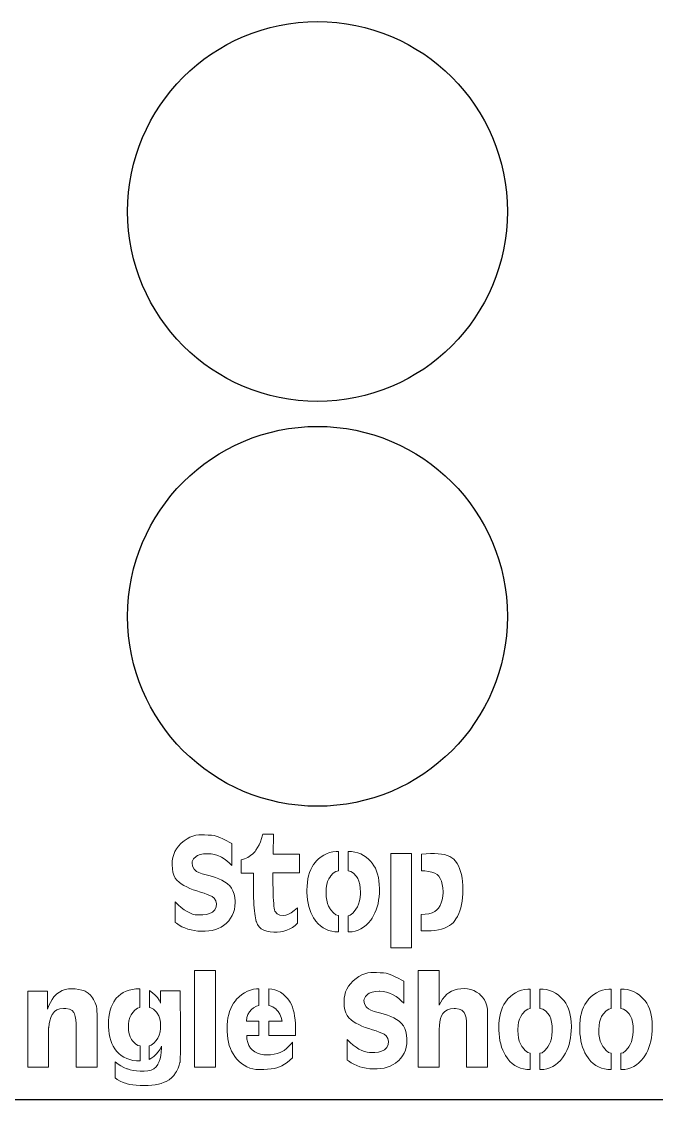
# Model space of a CAD drawing. Header units: millimetres. Extents: x 51.4 to 148.2, y 36.6 to 105.5.
# Drawn here: x 72.67 to 96.58, y 36.55 to 77.12 of the extents above; entities that cross this region are included whole.
import ezdxf

# ---------------------------------------------------------------- set-up
doc = ezdxf.new("R2010")
doc.units = ezdxf.units.MM

msp = doc.modelspace()

# ---------------------------------------------------------------- linework, layer by layer
at = {"lineweight": 0}
for p, q in [((78.793, 46.29), (78.686, 46.201)), ((78.901, 46.363), (78.793, 46.29)), ((79.012, 46.422), (78.901, 46.363)), ((79.123, 46.466), (79.012, 46.422)), ((79.236, 46.495), (79.123, 46.466)), ((79.351, 46.509), (79.236, 46.495)), ((79.405, 46.51), (79.351, 46.509)), ((79.563, 46.509), (79.405, 46.51)), ((79.703, 46.504), (79.563, 46.509)), ((79.824, 46.493), (79.703, 46.504)), ((79.927, 46.481), (79.824, 46.493)), ((79.966, 46.474), (79.927, 46.481)), ((80.041, 46.451), (79.966, 46.474)), ((80.134, 46.415), (80.041, 46.451)), ((80.245, 46.364), (80.134, 46.415)), ((80.372, 46.3), (80.245, 46.364)), ((80.517, 46.222), (80.372, 46.3)), ((81.711, 46.371), (81.666, 46.25)), ((81.749, 46.498), (81.711, 46.371)), ((81.76, 46.536), (81.749, 46.498)), ((82.163, 46.542), (81.76, 46.536)), ((82.148, 45.787), (82.163, 46.542)), ((78.446, 45.887), (78.4, 45.776)), ((78.505, 45.99), (78.446, 45.887)), ((78.578, 46.089), (78.505, 45.99)), ((78.664, 46.181), (78.578, 46.089)), ((78.686, 46.201), (78.664, 46.181)), ((80.591, 46.18), (80.517, 46.222)), ((80.591, 45.356), (80.591, 46.18)), ((81.462, 45.886), (81.384, 45.8)), ((81.492, 45.928), (81.462, 45.886)), ((81.556, 46.029), (81.492, 45.928)), ((81.615, 46.135), (81.556, 46.029)), ((81.666, 46.25), (81.615, 46.135)), ((84.389, 45.87), (84.272, 45.843)), ((84.512, 45.884), (84.389, 45.87)), ((84.602, 45.886), (84.512, 45.884)), ((84.602, 45.152), (84.602, 45.886)), ((84.964, 45.886), (84.964, 45.152)), ((85.092, 45.882), (84.964, 45.886)), ((85.215, 45.864), (85.092, 45.882)), ((85.331, 45.834), (85.215, 45.864)), ((78.347, 45.537), (78.34, 45.409)), ((78.367, 45.661), (78.347, 45.537)), ((78.4, 45.776), (78.367, 45.661)), ((79.09, 45.451), (79.095, 45.503)), ((79.11, 45.332), (79.09, 45.451)), ((79.095, 45.503), (79.144, 45.606)), ((79.144, 45.606), (79.243, 45.697)), ((79.243, 45.697), (79.291, 45.728)), ((79.291, 45.728), (79.396, 45.77)), ((79.396, 45.77), (79.521, 45.794)), ((79.521, 45.794), (79.667, 45.802)), ((79.667, 45.802), (79.688, 45.802)), ((79.688, 45.802), (79.816, 45.793)), ((79.816, 45.793), (79.939, 45.77)), ((79.939, 45.77), (80.057, 45.732)), ((80.057, 45.732), (80.17, 45.681)), ((80.17, 45.681), (80.194, 45.669)), ((80.194, 45.669), (80.298, 45.605)), ((80.298, 45.605), (80.399, 45.532)), ((80.399, 45.532), (80.497, 45.449)), ((80.497, 45.449), (80.591, 45.356)), ((81.069, 45.612), (80.936, 45.571)), ((80.936, 45.571), (80.936, 45.073)), ((81.186, 45.663), (81.069, 45.612)), ((81.292, 45.727), (81.186, 45.663)), ((81.384, 45.8), (81.292, 45.727)), ((83.134, 45.787), (82.148, 45.787)), ((83.134, 45.083), (83.134, 45.787)), ((83.736, 45.484), (83.669, 45.397)), ((83.762, 45.514), (83.736, 45.484)), ((83.854, 45.605), (83.762, 45.514)), ((83.95, 45.685), (83.854, 45.605)), ((84.052, 45.75), (83.95, 45.685)), ((84.159, 45.802), (84.052, 45.75)), ((84.272, 45.843), (84.159, 45.802)), ((85.443, 45.791), (85.331, 45.834)), ((85.55, 45.736), (85.443, 45.791)), ((85.651, 45.668), (85.55, 45.736)), ((85.746, 45.587), (85.651, 45.668)), ((85.808, 45.524), (85.746, 45.587)), ((85.877, 45.441), (85.808, 45.524)), ((87.36, 45.813), (86.574, 45.813)), ((86.574, 45.813), (86.574, 42.26)), ((87.36, 42.26), (87.36, 45.813)), ((87.906, 45.798), (87.733, 45.781)), ((87.733, 45.781), (87.733, 45.152)), ((88.068, 45.807), (87.906, 45.798)), ((88.219, 45.808), (88.068, 45.807)), ((88.357, 45.801), (88.219, 45.808)), ((88.485, 45.787), (88.357, 45.801)), ((88.6, 45.765), (88.485, 45.787)), ((88.703, 45.734), (88.6, 45.765)), ((88.796, 45.696), (88.703, 45.734)), ((88.877, 45.651), (88.796, 45.696)), ((88.946, 45.597), (88.877, 45.651)), ((89.004, 45.535), (88.946, 45.597)), ((89.013, 45.524), (89.004, 45.535)), ((89.069, 45.438), (89.013, 45.524)), ((78.34, 45.409), (78.341, 45.38)), ((78.341, 45.38), (78.35, 45.234)), ((78.35, 45.234), (78.373, 45.104)), ((78.373, 45.104), (78.41, 44.987)), ((79.169, 45.225), (79.11, 45.332)), ((79.201, 45.188), (79.169, 45.225)), ((79.261, 45.137), (79.201, 45.188)), ((79.352, 45.089), (79.261, 45.137)), ((79.473, 45.043), (79.352, 45.089)), ((79.624, 45.002), (79.473, 45.043)), ((80.936, 45.073), (81.403, 45.067)), ((81.403, 45.067), (81.402, 44.987)), ((82.137, 44.866), (82.137, 45.083)), ((82.137, 45.083), (83.134, 45.083)), ((83.515, 45.091), (83.48, 44.974)), ((83.558, 45.2), (83.515, 45.091)), ((83.611, 45.302), (83.558, 45.2)), ((83.669, 45.397), (83.611, 45.302)), ((84.306, 44.957), (84.409, 45.065)), ((84.409, 45.065), (84.508, 45.131)), ((84.508, 45.131), (84.602, 45.152)), ((84.964, 45.152), (84.971, 45.151)), ((84.971, 45.151), (85.071, 45.128)), ((85.071, 45.128), (85.171, 45.064)), ((85.171, 45.064), (85.273, 44.957)), ((85.939, 45.35), (85.877, 45.441)), ((85.993, 45.252), (85.939, 45.35)), ((86.039, 45.145), (85.993, 45.252)), ((86.077, 45.031), (86.039, 45.145)), ((87.733, 45.152), (87.85, 45.15)), ((87.85, 45.15), (87.997, 45.136)), ((87.997, 45.136), (88.123, 45.109)), ((88.123, 45.109), (88.23, 45.07)), ((88.23, 45.07), (88.316, 45.017)), ((89.12, 45.344), (89.069, 45.438)), ((89.164, 45.241), (89.12, 45.344)), ((89.202, 45.131), (89.164, 45.241)), ((89.232, 45.013), (89.202, 45.131)), ((78.41, 44.987), (78.46, 44.885)), ((78.46, 44.885), (78.524, 44.799)), ((78.524, 44.799), (78.603, 44.726)), ((78.603, 44.726), (78.685, 44.667)), ((78.685, 44.667), (78.784, 44.605)), ((79.725, 44.979), (79.624, 45.002)), ((79.855, 44.945), (79.725, 44.979)), ((79.98, 44.904), (79.855, 44.945)), ((80.098, 44.857), (79.98, 44.904)), ((80.21, 44.803), (80.098, 44.857)), ((80.314, 44.742), (80.21, 44.803)), ((80.412, 44.675), (80.314, 44.742)), ((80.427, 44.664), (80.412, 44.675)), ((80.509, 44.587), (80.427, 44.664)), ((81.402, 44.987), (81.401, 44.799)), ((81.401, 44.799), (81.401, 44.62)), ((82.138, 44.665), (82.137, 44.866)), ((82.14, 44.482), (82.138, 44.665)), ((83.433, 44.718), (83.42, 44.579)), ((83.452, 44.85), (83.433, 44.718)), ((83.48, 44.974), (83.452, 44.85)), ((84.144, 44.509), (84.164, 44.64)), ((84.164, 44.64), (84.197, 44.757)), ((84.197, 44.757), (84.241, 44.86)), ((84.241, 44.86), (84.298, 44.947)), ((84.298, 44.947), (84.306, 44.957)), ((85.273, 44.957), (85.279, 44.949)), ((85.279, 44.949), (85.333, 44.863)), ((85.333, 44.863), (85.377, 44.761)), ((85.377, 44.761), (85.406, 44.642)), ((85.406, 44.642), (85.424, 44.507)), ((86.106, 44.909), (86.077, 45.031)), ((86.129, 44.778), (86.106, 44.909)), ((86.142, 44.641), (86.129, 44.778)), ((86.149, 44.495), (86.142, 44.641)), ((88.316, 45.017), (88.383, 44.953)), ((88.383, 44.953), (88.438, 44.866)), ((88.438, 44.866), (88.483, 44.763)), ((88.483, 44.763), (88.514, 44.645)), ((88.514, 44.645), (88.534, 44.512)), ((89.257, 44.886), (89.232, 45.013)), ((89.274, 44.752), (89.257, 44.886)), ((89.286, 44.61), (89.274, 44.752)), ((78.784, 44.605), (78.893, 44.548)), ((78.893, 44.548), (79.009, 44.495)), ((79.009, 44.495), (79.134, 44.447)), ((79.134, 44.447), (79.269, 44.401)), ((79.269, 44.401), (79.407, 44.358)), ((79.407, 44.358), (79.546, 44.311)), ((79.546, 44.311), (79.666, 44.265)), ((79.666, 44.265), (79.766, 44.224)), ((80.577, 44.499), (80.509, 44.587)), ((80.63, 44.397), (80.577, 44.499)), ((80.671, 44.283), (80.63, 44.397)), ((80.697, 44.158), (80.671, 44.283)), ((81.401, 44.62), (81.402, 44.451)), ((81.402, 44.451), (81.404, 44.294)), ((81.404, 44.294), (81.408, 44.144)), ((82.145, 44.316), (82.14, 44.482)), ((82.15, 44.168), (82.145, 44.316)), ((83.42, 44.579), (83.417, 44.433)), ((83.417, 44.433), (83.418, 44.343)), ((83.418, 44.343), (83.426, 44.204)), ((84.135, 44.363), (84.144, 44.509)), ((84.135, 44.328), (84.135, 44.363)), ((84.142, 44.181), (84.135, 44.328)), ((85.43, 44.29), (85.418, 44.149)), ((85.424, 44.507), (85.431, 44.354)), ((85.431, 44.354), (85.43, 44.29)), ((86.135, 44.176), (86.146, 44.313)), ((86.146, 44.313), (86.149, 44.453)), ((86.149, 44.453), (86.149, 44.495)), ((88.54, 44.338), (88.531, 44.197)), ((88.534, 44.512), (88.54, 44.365)), ((88.54, 44.365), (88.54, 44.338)), ((89.278, 44.147), (89.287, 44.287)), ((89.29, 44.459), (89.286, 44.61)), ((89.287, 44.287), (89.29, 44.433)), ((89.29, 44.433), (89.29, 44.459)), ((78.461, 43.987), (78.461, 43.215)), ((78.574, 43.876), (78.461, 43.987)), ((78.686, 43.778), (78.574, 43.876)), ((79.766, 44.224), (79.845, 44.186)), ((79.845, 44.186), (79.926, 44.126)), ((79.926, 44.126), (79.988, 44.03)), ((79.988, 44.03), (80.008, 43.908)), ((80.008, 43.908), (79.996, 43.801)), ((80.685, 43.706), (80.704, 43.83)), ((80.71, 44.019), (80.697, 44.158)), ((80.704, 43.83), (80.711, 43.961)), ((80.711, 43.961), (80.71, 44.019)), ((81.408, 44.144), (81.413, 44.006)), ((81.413, 44.006), (81.42, 43.877)), ((81.42, 43.877), (81.429, 43.758)), ((82.157, 44.036), (82.15, 44.168)), ((82.165, 43.922), (82.157, 44.036)), ((82.174, 43.826), (82.165, 43.922)), ((82.186, 43.746), (82.174, 43.826)), ((83.426, 44.204), (83.439, 44.07)), ((83.439, 44.07), (83.461, 43.941)), ((83.461, 43.941), (83.489, 43.819)), ((84.16, 44.048), (84.142, 44.181)), ((84.189, 43.928), (84.16, 44.048)), ((84.232, 43.82), (84.189, 43.928)), ((84.287, 43.727), (84.232, 43.82)), ((85.364, 43.904), (85.319, 43.8)), ((85.397, 44.021), (85.364, 43.904)), ((85.418, 44.149), (85.397, 44.021)), ((86.062, 43.801), (86.094, 43.92)), ((86.094, 43.92), (86.117, 44.046)), ((86.117, 44.046), (86.135, 44.176)), ((88.432, 43.845), (88.373, 43.751)), ((88.477, 43.951), (88.432, 43.845)), ((88.511, 44.069), (88.477, 43.951)), ((88.531, 44.197), (88.511, 44.069)), ((89.21, 43.767), (89.238, 43.888)), ((89.238, 43.888), (89.261, 44.015)), ((89.261, 44.015), (89.278, 44.147)), ((78.795, 43.694), (78.686, 43.778)), ((78.902, 43.626), (78.795, 43.694)), ((79.006, 43.572), (78.902, 43.626)), ((79.107, 43.531), (79.006, 43.572)), ((79.206, 43.506), (79.107, 43.531)), ((79.303, 43.494), (79.206, 43.506)), ((79.331, 43.494), (79.303, 43.494)), ((79.494, 43.5), (79.331, 43.494)), ((79.632, 43.517), (79.494, 43.5)), ((79.746, 43.544), (79.632, 43.517)), ((79.835, 43.583), (79.746, 43.544)), ((79.867, 43.604), (79.835, 43.583)), ((79.948, 43.692), (79.867, 43.604)), ((79.996, 43.801), (79.948, 43.692)), ((80.545, 43.375), (80.605, 43.479)), ((80.605, 43.479), (80.652, 43.589)), ((80.652, 43.589), (80.685, 43.706)), ((81.429, 43.758), (81.438, 43.649)), ((81.438, 43.649), (81.449, 43.549)), ((81.449, 43.549), (81.462, 43.461)), ((81.462, 43.461), (81.475, 43.382)), ((82.197, 43.684), (82.186, 43.746)), ((82.212, 43.64), (82.197, 43.684)), ((82.221, 43.62), (82.212, 43.64)), ((82.297, 43.537), (82.221, 43.62)), ((82.402, 43.488), (82.297, 43.537)), ((82.53, 43.472), (82.402, 43.488)), ((82.622, 43.485), (82.53, 43.472)), ((82.72, 43.52), (82.622, 43.485)), ((82.827, 43.579), (82.72, 43.52)), ((82.942, 43.66), (82.827, 43.579)), ((83.06, 43.761), (82.942, 43.66)), ((83.06, 43.185), (83.06, 43.761)), ((83.489, 43.819), (83.524, 43.702)), ((83.524, 43.702), (83.565, 43.592)), ((83.565, 43.592), (83.614, 43.487)), ((83.614, 43.487), (83.669, 43.387)), ((84.308, 43.698), (84.287, 43.727)), ((84.411, 43.577), (84.308, 43.698)), ((84.507, 43.502), (84.411, 43.577)), ((84.593, 43.473), (84.507, 43.502)), ((84.602, 43.472), (84.593, 43.473)), ((84.602, 42.854), (84.602, 43.472)), ((85.049, 43.493), (84.964, 43.468)), ((84.964, 43.468), (84.964, 42.854)), ((85.141, 43.563), (85.049, 43.493)), ((85.239, 43.677), (85.141, 43.563)), ((85.263, 43.709), (85.239, 43.677)), ((85.319, 43.8), (85.263, 43.709)), ((85.867, 43.375), (85.927, 43.473)), ((85.927, 43.473), (85.979, 43.577)), ((85.979, 43.577), (86.023, 43.685)), ((86.023, 43.685), (86.062, 43.801)), ((87.873, 43.519), (87.717, 43.51)), ((87.717, 43.51), (87.717, 42.9)), ((88.011, 43.541), (87.873, 43.519)), ((88.13, 43.577), (88.011, 43.541)), ((88.231, 43.625), (88.13, 43.577)), ((88.314, 43.685), (88.231, 43.625)), ((88.373, 43.751), (88.314, 43.685)), ((89.027, 43.344), (89.083, 43.441)), ((89.083, 43.441), (89.132, 43.544)), ((89.132, 43.544), (89.174, 43.652)), ((89.174, 43.652), (89.21, 43.767)), ((78.461, 43.215), (78.505, 43.181)), ((78.505, 43.181), (78.605, 43.113)), ((78.605, 43.113), (78.709, 43.054)), ((78.709, 43.054), (78.818, 43.005)), ((80.08, 42.989), (80.184, 43.04)), ((80.184, 43.04), (80.28, 43.102)), ((80.28, 43.102), (80.37, 43.173)), ((80.37, 43.173), (80.388, 43.19)), ((80.388, 43.19), (80.473, 43.279)), ((80.473, 43.279), (80.545, 43.375)), ((81.475, 43.382), (81.491, 43.311)), ((81.491, 43.311), (81.508, 43.253)), ((81.508, 43.253), (81.512, 43.242)), ((81.512, 43.242), (81.557, 43.139)), ((81.557, 43.139), (81.618, 43.051)), ((81.618, 43.051), (81.696, 42.978)), ((82.769, 42.967), (82.872, 43.028)), ((82.872, 43.028), (82.968, 43.1)), ((82.968, 43.1), (83.06, 43.185)), ((83.669, 43.387), (83.732, 43.294)), ((83.732, 43.294), (83.757, 43.261)), ((83.757, 43.261), (83.838, 43.164)), ((83.838, 43.164), (83.927, 43.083)), ((83.927, 43.083), (84.022, 43.012)), ((84.022, 43.012), (84.124, 42.955)), ((85.449, 42.973), (85.549, 43.035)), ((85.549, 43.035), (85.645, 43.112)), ((85.645, 43.112), (85.734, 43.202)), ((85.734, 43.202), (85.818, 43.305)), ((85.818, 43.305), (85.867, 43.375)), ((88.596, 43), (88.695, 43.043)), ((88.695, 43.043), (88.785, 43.093)), ((88.785, 43.093), (88.864, 43.151)), ((88.864, 43.151), (88.933, 43.216)), ((88.933, 43.216), (88.991, 43.289)), ((88.991, 43.289), (89.027, 43.344)), ((78.818, 43.005), (78.932, 42.963)), ((78.932, 42.963), (79.052, 42.929)), ((79.052, 42.929), (79.177, 42.904)), ((79.177, 42.904), (79.307, 42.888)), ((79.307, 42.888), (79.442, 42.88)), ((79.442, 42.88), (79.45, 42.88)), ((79.45, 42.88), (79.59, 42.881)), ((79.59, 42.881), (79.724, 42.892)), ((79.724, 42.892), (79.85, 42.915)), ((79.85, 42.915), (79.968, 42.947)), ((79.968, 42.947), (80.08, 42.989)), ((81.696, 42.978), (81.791, 42.922)), ((81.791, 42.922), (81.902, 42.88)), ((81.902, 42.88), (82.029, 42.854)), ((82.029, 42.854), (82.174, 42.843)), ((82.174, 42.843), (82.298, 42.845)), ((82.298, 42.845), (82.425, 42.857)), ((82.425, 42.857), (82.545, 42.882)), ((82.545, 42.882), (82.659, 42.92)), ((82.659, 42.92), (82.769, 42.967)), ((84.124, 42.955), (84.232, 42.91)), ((84.232, 42.91), (84.349, 42.879)), ((84.349, 42.879), (84.471, 42.86)), ((84.471, 42.86), (84.602, 42.854)), ((84.964, 42.854), (84.991, 42.854)), ((84.991, 42.854), (85.114, 42.863)), ((85.114, 42.863), (85.232, 42.887)), ((85.232, 42.887), (85.343, 42.923)), ((85.343, 42.923), (85.449, 42.973)), ((87.717, 42.9), (87.784, 42.898)), ((87.784, 42.898), (87.944, 42.897)), ((87.944, 42.897), (88.095, 42.903)), ((88.095, 42.903), (88.236, 42.915)), ((88.236, 42.915), (88.366, 42.937)), ((88.366, 42.937), (88.486, 42.964)), ((88.486, 42.964), (88.596, 43)), ((86.574, 42.26), (87.36, 42.26)), ((79.187, 41.408), (79.974, 41.408)), ((79.187, 37.762), (79.187, 41.408)), ((79.187, 41.408), (79.187, 41.408)), ((79.187, 41.408), (79.187, 41.408)), ((79.974, 41.408), (79.974, 37.762)), ((88.396, 41.408), (87.609, 41.408)), ((87.609, 41.408), (87.609, 37.762)), ((88.396, 40.097), (88.396, 41.408)), ((85.139, 41), (85.053, 40.908)), ((85.16, 41.02), (85.139, 41)), ((85.267, 41.108), (85.16, 41.02)), ((85.375, 41.182), (85.267, 41.108)), ((85.485, 41.241), (85.375, 41.182)), ((85.596, 41.285), (85.485, 41.241)), ((85.711, 41.314), (85.596, 41.285)), ((85.825, 41.328), (85.711, 41.314)), ((85.878, 41.33), (85.825, 41.328)), ((86.037, 41.328), (85.878, 41.33)), ((86.176, 41.322), (86.037, 41.328)), ((86.297, 41.313), (86.176, 41.322)), ((86.401, 41.3), (86.297, 41.313)), ((86.44, 41.293), (86.401, 41.3)), ((86.516, 41.27), (86.44, 41.293)), ((86.609, 41.234), (86.516, 41.27)), ((86.719, 41.184), (86.609, 41.234)), ((86.846, 41.12), (86.719, 41.184)), ((86.991, 41.04), (86.846, 41.12)), ((87.064, 41), (86.991, 41.04)), ((87.064, 40.176), (87.064, 41)), ((73.645, 40.631), (72.905, 40.631)), ((72.905, 40.631), (72.905, 37.762)), ((73.645, 39.949), (73.645, 40.631)), ((74.098, 40.595), (74, 40.521)), ((74.204, 40.651), (74.098, 40.595)), ((74.319, 40.689), (74.204, 40.651)), ((74.443, 40.711), (74.319, 40.689)), ((74.546, 40.716), (74.443, 40.711)), ((74.691, 40.711), (74.546, 40.716)), ((74.824, 40.695), (74.691, 40.711)), ((74.942, 40.669), (74.824, 40.695)), ((75.045, 40.633), (74.942, 40.669)), ((75.071, 40.621), (75.045, 40.633)), ((75.175, 40.557), (75.071, 40.621)), ((76.501, 40.576), (76.405, 40.515)), ((76.607, 40.627), (76.501, 40.576)), ((76.721, 40.665), (76.607, 40.627)), ((76.845, 40.694), (76.721, 40.665)), ((76.977, 40.711), (76.845, 40.694)), ((77.119, 40.716), (76.977, 40.711)), ((77.121, 40.716), (77.119, 40.716)), ((77.121, 40.013), (77.121, 40.716)), ((77.494, 40.653), (77.488, 40.013)), ((77.607, 40.569), (77.494, 40.653)), ((78.642, 40.637), (77.907, 40.637)), ((77.907, 40.637), (77.907, 40.17)), ((78.645, 40.405), (78.642, 40.637)), ((81.175, 40.623), (81.069, 40.568)), ((81.286, 40.666), (81.175, 40.623)), ((81.401, 40.696), (81.286, 40.666)), ((81.518, 40.712), (81.401, 40.696)), ((81.61, 40.716), (81.518, 40.712)), ((81.61, 40.087), (81.61, 40.716)), ((81.983, 40.716), (81.977, 40.087)), ((82.094, 40.707), (81.983, 40.716)), ((82.204, 40.682), (82.094, 40.707)), ((82.311, 40.642), (82.204, 40.682)), ((82.418, 40.584), (82.311, 40.642)), ((82.522, 40.509), (82.418, 40.584)), ((84.874, 40.596), (84.841, 40.48)), ((84.92, 40.706), (84.874, 40.596)), ((84.98, 40.81), (84.92, 40.706)), ((85.053, 40.908), (84.98, 40.81)), ((85.766, 40.546), (85.87, 40.588)), ((85.87, 40.588), (85.995, 40.613)), ((85.995, 40.613), (86.141, 40.621)), ((86.141, 40.621), (86.163, 40.621)), ((86.163, 40.621), (86.291, 40.612)), ((86.291, 40.612), (86.413, 40.588)), ((86.413, 40.588), (86.531, 40.552)), ((88.854, 40.622), (88.758, 40.563)), ((88.962, 40.666), (88.854, 40.622)), ((89.082, 40.698), (88.962, 40.666)), ((89.212, 40.716), (89.082, 40.698)), ((89.334, 40.721), (89.212, 40.716)), ((89.464, 40.713), (89.334, 40.721)), ((89.586, 40.689), (89.464, 40.713)), ((89.7, 40.649), (89.586, 40.689)), ((89.807, 40.594), (89.7, 40.649)), ((89.908, 40.521), (89.807, 40.594)), ((91.384, 40.622), (91.276, 40.569)), ((91.496, 40.662), (91.384, 40.622)), ((91.613, 40.689), (91.496, 40.662)), ((91.736, 40.703), (91.613, 40.689)), ((91.825, 40.705), (91.736, 40.703)), ((91.825, 39.971), (91.825, 40.705)), ((92.188, 40.705), (92.188, 39.971)), ((92.316, 40.7), (92.188, 40.705)), ((92.438, 40.683), (92.316, 40.7)), ((92.556, 40.653), (92.438, 40.683)), ((92.667, 40.61), (92.556, 40.653)), ((92.773, 40.554), (92.667, 40.61)), ((94.43, 40.622), (94.323, 40.569)), ((94.543, 40.662), (94.43, 40.622)), ((94.659, 40.689), (94.543, 40.662)), ((94.783, 40.703), (94.659, 40.689)), ((94.872, 40.705), (94.783, 40.703)), ((94.872, 39.971), (94.872, 40.705)), ((95.235, 40.705), (95.235, 39.971)), ((95.363, 40.7), (95.235, 40.705)), ((95.485, 40.683), (95.363, 40.7)), ((95.603, 40.653), (95.485, 40.683)), ((95.714, 40.61), (95.603, 40.653)), ((95.821, 40.554), (95.714, 40.61)), ((73.756, 40.203), (73.698, 40.083)), ((73.82, 40.312), (73.756, 40.203)), ((73.89, 40.407), (73.82, 40.312)), ((73.967, 40.491), (73.89, 40.407)), ((74, 40.521), (73.967, 40.491)), ((75.265, 40.474), (75.175, 40.557)), ((75.344, 40.375), (75.265, 40.474)), ((75.38, 40.318), (75.344, 40.375)), ((75.446, 40.184), (75.38, 40.318)), ((75.488, 40.066), (75.446, 40.184)), ((76.146, 40.227), (76.091, 40.127)), ((76.209, 40.32), (76.146, 40.227)), ((76.24, 40.36), (76.209, 40.32)), ((76.318, 40.442), (76.24, 40.36)), ((76.405, 40.515), (76.318, 40.442)), ((77.704, 40.482), (77.607, 40.569)), ((77.786, 40.389), (77.704, 40.482)), ((77.85, 40.292), (77.786, 40.389)), ((77.9, 40.19), (77.85, 40.292)), ((77.907, 40.17), (77.9, 40.19)), ((78.647, 40.183), (78.645, 40.405)), ((78.648, 39.971), (78.647, 40.183)), ((80.657, 40.178), (80.6, 40.081)), ((80.723, 40.268), (80.657, 40.178)), ((80.771, 40.322), (80.723, 40.268)), ((80.866, 40.417), (80.771, 40.322)), ((80.966, 40.499), (80.866, 40.417)), ((81.069, 40.568), (80.966, 40.499)), ((82.624, 40.417), (82.522, 40.509)), ((82.685, 40.354), (82.624, 40.417)), ((82.739, 40.287), (82.685, 40.354)), ((82.787, 40.211), (82.739, 40.287)), ((82.831, 40.125), (82.787, 40.211)), ((84.821, 40.357), (84.815, 40.228)), ((84.815, 40.228), (84.815, 40.199)), ((84.815, 40.199), (84.824, 40.054)), ((84.841, 40.48), (84.821, 40.357)), ((85.565, 40.27), (85.57, 40.323)), ((85.584, 40.151), (85.565, 40.27)), ((85.57, 40.323), (85.618, 40.425)), ((85.618, 40.425), (85.716, 40.517)), ((85.716, 40.517), (85.766, 40.546)), ((86.531, 40.552), (86.644, 40.501)), ((86.644, 40.501), (86.668, 40.488)), ((86.668, 40.488), (86.772, 40.424)), ((86.772, 40.424), (86.873, 40.35)), ((86.873, 40.35), (86.97, 40.268)), ((86.97, 40.268), (87.064, 40.176)), ((88.458, 40.218), (88.396, 40.097)), ((88.527, 40.328), (88.458, 40.218)), ((88.603, 40.424), (88.527, 40.328)), ((88.688, 40.508), (88.603, 40.424)), ((88.758, 40.563), (88.688, 40.508)), ((89.943, 40.49), (89.908, 40.521)), ((90.029, 40.398), (89.943, 40.49)), ((90.099, 40.298), (90.029, 40.398)), ((90.152, 40.19), (90.099, 40.298)), ((90.191, 40.074), (90.152, 40.19)), ((90.893, 40.216), (90.834, 40.122)), ((90.96, 40.303), (90.893, 40.216)), ((90.987, 40.332), (90.96, 40.303)), ((91.078, 40.424), (90.987, 40.332)), ((91.174, 40.503), (91.078, 40.424)), ((91.276, 40.569), (91.174, 40.503)), ((92.874, 40.486), (92.773, 40.554)), ((92.969, 40.406), (92.874, 40.486)), ((93.032, 40.344), (92.969, 40.406)), ((93.102, 40.26), (93.032, 40.344)), ((93.163, 40.169), (93.102, 40.26)), ((93.216, 40.071), (93.163, 40.169)), ((93.94, 40.216), (93.881, 40.122)), ((94.007, 40.303), (93.94, 40.216)), ((94.034, 40.332), (94.007, 40.303)), ((94.125, 40.424), (94.034, 40.332)), ((94.221, 40.503), (94.125, 40.424)), ((94.323, 40.569), (94.221, 40.503)), ((95.921, 40.486), (95.821, 40.554)), ((96.017, 40.406), (95.921, 40.486)), ((96.079, 40.344), (96.017, 40.406)), ((96.148, 40.26), (96.079, 40.344)), ((96.21, 40.169), (96.148, 40.26)), ((96.263, 40.071), (96.21, 40.169)), ((73.698, 40.083), (73.645, 39.949)), ((73.828, 39.746), (73.839, 39.766)), ((73.839, 39.766), (73.911, 39.858)), ((73.911, 39.858), (74.002, 39.923)), ((74.002, 39.923), (74.115, 39.963)), ((74.115, 39.963), (74.247, 39.976)), ((74.247, 39.976), (74.343, 39.972)), ((74.343, 39.972), (74.474, 39.946)), ((74.474, 39.946), (74.572, 39.896)), ((74.572, 39.896), (74.64, 39.824)), ((74.64, 39.824), (74.667, 39.767)), ((74.667, 39.767), (74.695, 39.672)), ((75.506, 39.965), (75.488, 40.066)), ((75.51, 39.876), (75.506, 39.965)), ((75.514, 39.759), (75.51, 39.876)), ((75.979, 39.783), (75.958, 39.654)), ((76.007, 39.905), (75.979, 39.783)), ((76.046, 40.02), (76.007, 39.905)), ((76.091, 40.127), (76.046, 40.02)), ((76.796, 39.74), (76.859, 39.829)), ((76.859, 39.829), (76.935, 39.909)), ((76.935, 39.909), (77.037, 39.987)), ((77.037, 39.987), (77.121, 40.013)), ((77.488, 40.013), (77.539, 40.003)), ((77.539, 40.003), (77.635, 39.945)), ((77.635, 39.945), (77.751, 39.834)), ((77.751, 39.834), (77.781, 39.795)), ((77.781, 39.795), (77.837, 39.7)), ((78.65, 39.769), (78.648, 39.971)), ((78.651, 39.579), (78.65, 39.769)), ((80.506, 39.867), (80.472, 39.75)), ((80.549, 39.978), (80.506, 39.867)), ((80.6, 40.081), (80.549, 39.978)), ((81.193, 39.752), (81.25, 39.854)), ((81.25, 39.854), (81.327, 39.939)), ((81.327, 39.939), (81.403, 40)), ((81.403, 40), (81.514, 40.065)), ((81.514, 40.065), (81.61, 40.087)), ((81.977, 40.087), (82.03, 40.08)), ((82.03, 40.08), (82.136, 40.033)), ((82.136, 40.033), (82.255, 39.945)), ((82.255, 39.945), (82.26, 39.939)), ((82.26, 39.939), (82.334, 39.857)), ((82.334, 39.857), (82.395, 39.756)), ((82.87, 40.029), (82.831, 40.125)), ((82.903, 39.923), (82.87, 40.029)), ((82.93, 39.808), (82.903, 39.923)), ((82.952, 39.683), (82.93, 39.808)), ((84.824, 40.054), (84.848, 39.922)), ((84.848, 39.922), (84.884, 39.806)), ((84.884, 39.806), (84.935, 39.705)), ((85.644, 40.043), (85.584, 40.151)), ((85.674, 40.007), (85.644, 40.043)), ((85.736, 39.956), (85.674, 40.007)), ((85.826, 39.908), (85.736, 39.956)), ((85.947, 39.863), (85.826, 39.908)), ((86.098, 39.82), (85.947, 39.863)), ((86.199, 39.798), (86.098, 39.82)), ((86.33, 39.764), (86.199, 39.798)), ((86.455, 39.723), (86.33, 39.764)), ((88.488, 39.697), (88.538, 39.782)), ((88.538, 39.782), (88.613, 39.863)), ((88.613, 39.863), (88.71, 39.926)), ((88.71, 39.926), (88.825, 39.963)), ((88.825, 39.963), (88.957, 39.976)), ((88.957, 39.976), (89.014, 39.974)), ((89.014, 39.974), (89.15, 39.954)), ((89.15, 39.954), (89.255, 39.909)), ((89.255, 39.909), (89.33, 39.84)), ((89.33, 39.84), (89.341, 39.823)), ((89.341, 39.823), (89.38, 39.736)), ((90.212, 39.949), (90.191, 40.074)), ((90.216, 39.903), (90.212, 39.949)), ((90.216, 37.762), (90.216, 39.903)), ((90.704, 39.793), (90.677, 39.669)), ((90.739, 39.91), (90.704, 39.793)), ((90.783, 40.02), (90.739, 39.91)), ((90.834, 40.122), (90.783, 40.02)), ((91.465, 39.679), (91.522, 39.766)), ((91.522, 39.766), (91.53, 39.777)), ((91.53, 39.777), (91.633, 39.885)), ((91.633, 39.885), (91.731, 39.949)), ((91.731, 39.949), (91.825, 39.971)), ((92.188, 39.971), (92.195, 39.971)), ((92.195, 39.971), (92.294, 39.947)), ((92.294, 39.947), (92.395, 39.883)), ((92.395, 39.883), (92.497, 39.776)), ((92.497, 39.776), (92.503, 39.769)), ((92.503, 39.769), (92.558, 39.683)), ((93.263, 39.964), (93.216, 40.071)), ((93.3, 39.85), (93.263, 39.964)), ((93.331, 39.727), (93.3, 39.85)), ((93.751, 39.793), (93.723, 39.669)), ((93.786, 39.91), (93.751, 39.793)), ((93.829, 40.02), (93.786, 39.91)), ((93.881, 40.122), (93.829, 40.02)), ((94.512, 39.679), (94.569, 39.766)), ((94.569, 39.766), (94.577, 39.777)), ((94.577, 39.777), (94.68, 39.885)), ((94.68, 39.885), (94.778, 39.949)), ((94.778, 39.949), (94.872, 39.971)), ((95.235, 39.971), (95.242, 39.971)), ((95.242, 39.971), (95.341, 39.947)), ((95.341, 39.947), (95.442, 39.883)), ((95.442, 39.883), (95.544, 39.776)), ((95.544, 39.776), (95.55, 39.769)), ((95.55, 39.769), (95.604, 39.683)), ((96.31, 39.964), (96.263, 40.071)), ((96.347, 39.85), (96.31, 39.964)), ((96.377, 39.727), (96.347, 39.85)), ((73.693, 39.264), (73.708, 39.392)), ((73.708, 39.392), (73.736, 39.514)), ((73.736, 39.514), (73.776, 39.632)), ((73.776, 39.632), (73.828, 39.746)), ((74.695, 39.672), (74.714, 39.552)), ((74.714, 39.552), (74.726, 39.406)), ((74.726, 39.406), (74.73, 39.236)), ((75.516, 39.616), (75.514, 39.759)), ((75.516, 39.483), (75.516, 39.616)), ((75.516, 37.762), (75.516, 39.483)), ((75.945, 39.517), (75.941, 39.373)), ((75.941, 39.373), (75.943, 39.286)), ((75.958, 39.654), (75.945, 39.517)), ((76.696, 39.294), (76.698, 39.381)), ((76.698, 39.381), (76.715, 39.516)), ((76.715, 39.516), (76.748, 39.635)), ((76.748, 39.635), (76.796, 39.74)), ((77.837, 39.7), (77.877, 39.588)), ((77.877, 39.588), (77.9, 39.459)), ((77.9, 39.459), (77.907, 39.315)), ((78.652, 39.399), (78.651, 39.579)), ((78.652, 39.229), (78.652, 39.399)), ((80.425, 39.494), (80.413, 39.356)), ((80.444, 39.625), (80.425, 39.494)), ((80.472, 39.75), (80.444, 39.625)), ((81.138, 39.499), (81.156, 39.633)), ((81.61, 39.499), (81.138, 39.499)), ((81.156, 39.633), (81.193, 39.752)), ((81.61, 38.963), (81.61, 39.499)), ((82.481, 39.499), (81.977, 39.499)), ((81.977, 39.499), (81.977, 38.963)), ((82.395, 39.756), (82.444, 39.637)), ((82.444, 39.637), (82.481, 39.499)), ((82.971, 39.548), (82.952, 39.683)), ((82.982, 39.405), (82.971, 39.548)), ((82.99, 39.251), (82.982, 39.405)), ((84.935, 39.705), (84.998, 39.618)), ((84.998, 39.618), (85.076, 39.546)), ((85.076, 39.546), (85.159, 39.486)), ((85.159, 39.486), (85.259, 39.425)), ((85.259, 39.425), (85.366, 39.367)), ((85.366, 39.367), (85.483, 39.314)), ((86.573, 39.675), (86.455, 39.723)), ((86.684, 39.622), (86.573, 39.675)), ((86.788, 39.562), (86.684, 39.622)), ((86.886, 39.494), (86.788, 39.562)), ((86.901, 39.483), (86.886, 39.494)), ((86.983, 39.406), (86.901, 39.483)), ((87.051, 39.317), (86.983, 39.406)), ((88.403, 39.34), (88.421, 39.476)), ((88.421, 39.476), (88.45, 39.594)), ((88.45, 39.594), (88.488, 39.697)), ((89.38, 39.736), (89.407, 39.625)), ((89.407, 39.625), (89.424, 39.488)), ((89.424, 39.488), (89.43, 39.325)), ((90.645, 39.399), (90.64, 39.252)), ((90.656, 39.537), (90.645, 39.399)), ((90.677, 39.669), (90.656, 39.537)), ((91.368, 39.328), (91.388, 39.459)), ((91.388, 39.459), (91.421, 39.577)), ((91.421, 39.577), (91.465, 39.679)), ((92.558, 39.683), (92.6, 39.58)), ((92.6, 39.58), (92.631, 39.461)), ((92.631, 39.461), (92.649, 39.325)), ((93.352, 39.598), (93.331, 39.727)), ((93.367, 39.46), (93.352, 39.598)), ((93.373, 39.315), (93.367, 39.46)), ((93.691, 39.399), (93.688, 39.252)), ((93.703, 39.537), (93.691, 39.399)), ((93.723, 39.669), (93.703, 39.537)), ((94.415, 39.328), (94.435, 39.459)), ((94.435, 39.459), (94.468, 39.577)), ((94.468, 39.577), (94.512, 39.679)), ((95.604, 39.683), (95.647, 39.58)), ((95.647, 39.58), (95.677, 39.461)), ((95.677, 39.461), (95.695, 39.325)), ((96.399, 39.598), (96.377, 39.727)), ((96.413, 39.46), (96.399, 39.598)), ((96.42, 39.315), (96.413, 39.46)), ((73.691, 39.241), (73.693, 39.264)), ((73.691, 37.762), (73.691, 39.241)), ((74.73, 39.236), (74.73, 37.762)), ((75.943, 39.286), (75.952, 39.146)), ((75.952, 39.146), (75.969, 39.015)), ((75.969, 39.015), (75.995, 38.89)), ((76.704, 39.15), (76.696, 39.294)), ((76.727, 39.022), (76.704, 39.15)), ((76.764, 38.907), (76.727, 39.022)), ((77.855, 38.97), (77.807, 38.863)), ((77.887, 39.09), (77.855, 38.97)), ((77.905, 39.221), (77.887, 39.09)), ((77.907, 39.315), (77.905, 39.221)), ((78.654, 39.069), (78.652, 39.229)), ((78.654, 38.921), (78.654, 39.069)), ((80.413, 39.356), (80.409, 39.21)), ((80.409, 39.21), (80.412, 39.103)), ((80.412, 39.103), (80.421, 38.964)), ((80.421, 38.964), (80.438, 38.83)), ((81.16, 38.82), (81.149, 38.963)), ((81.149, 38.963), (81.61, 38.963)), ((81.977, 38.963), (82.99, 38.963)), ((82.991, 39.086), (82.99, 39.251)), ((82.99, 38.963), (82.991, 39.086)), ((85.483, 39.314), (85.609, 39.265)), ((85.609, 39.265), (85.742, 39.22)), ((85.742, 39.22), (85.881, 39.177)), ((85.881, 39.177), (86.021, 39.129)), ((86.021, 39.129), (86.141, 39.085)), ((86.141, 39.085), (86.24, 39.043)), ((86.24, 39.043), (86.319, 39.006)), ((86.319, 39.006), (86.399, 38.946)), ((87.105, 39.217), (87.051, 39.317)), ((87.145, 39.102), (87.105, 39.217)), ((87.171, 38.976), (87.145, 39.102)), ((87.183, 38.838), (87.171, 38.976)), ((88.396, 39.188), (88.403, 39.34)), ((88.396, 39.163), (88.396, 39.188)), ((88.396, 37.762), (88.396, 39.163)), ((89.43, 39.325), (89.43, 37.762)), ((90.64, 39.252), (90.642, 39.162)), ((90.642, 39.162), (90.65, 39.023)), ((90.65, 39.023), (90.664, 38.889)), ((91.359, 39.147), (91.36, 39.183)), ((91.365, 39), (91.359, 39.147)), ((91.36, 39.183), (91.368, 39.328)), ((91.384, 38.867), (91.365, 39)), ((92.643, 38.967), (92.621, 38.839)), ((92.653, 39.109), (92.643, 38.967)), ((92.649, 39.325), (92.654, 39.174)), ((92.654, 39.174), (92.653, 39.109)), ((93.342, 38.864), (93.359, 38.996)), ((93.359, 38.996), (93.369, 39.132)), ((93.369, 39.132), (93.373, 39.273)), ((93.373, 39.273), (93.373, 39.315)), ((93.688, 39.252), (93.689, 39.162)), ((93.689, 39.162), (93.697, 39.023)), ((93.697, 39.023), (93.711, 38.889)), ((94.406, 39.147), (94.407, 39.183)), ((94.413, 39), (94.406, 39.147)), ((94.407, 39.183), (94.415, 39.328)), ((94.431, 38.867), (94.413, 39)), ((95.689, 38.967), (95.668, 38.839)), ((95.7, 39.109), (95.689, 38.967)), ((95.695, 39.325), (95.702, 39.174)), ((95.702, 39.174), (95.7, 39.109)), ((96.388, 38.864), (96.406, 38.996)), ((96.406, 38.996), (96.416, 39.132)), ((96.416, 39.132), (96.42, 39.273)), ((96.42, 39.273), (96.42, 39.315)), ((75.995, 38.89), (76.03, 38.773)), ((76.03, 38.773), (76.072, 38.662)), ((76.072, 38.662), (76.123, 38.557)), ((76.123, 38.557), (76.183, 38.461)), ((76.816, 38.809), (76.764, 38.907)), ((76.854, 38.759), (76.816, 38.809)), ((76.957, 38.648), (76.854, 38.759)), ((77.054, 38.583), (76.957, 38.648)), ((77.137, 38.564), (77.054, 38.583)), ((77.137, 37.998), (77.137, 38.564)), ((77.556, 38.59), (77.472, 38.564)), ((77.472, 38.564), (77.472, 38.055)), ((77.653, 38.666), (77.556, 38.59)), ((77.745, 38.769), (77.653, 38.666)), ((77.807, 38.863), (77.745, 38.769)), ((77.886, 38.446), (77.939, 38.554)), ((77.939, 38.554), (77.938, 38.475)), ((78.654, 38.782), (78.654, 38.921)), ((78.654, 38.654), (78.654, 38.782)), ((78.654, 38.537), (78.654, 38.654)), ((80.438, 38.83), (80.461, 38.703)), ((80.461, 38.703), (80.493, 38.584)), ((80.493, 38.584), (80.533, 38.47)), ((81.189, 38.692), (81.16, 38.82)), ((81.232, 38.581), (81.189, 38.692)), ((81.291, 38.485), (81.232, 38.581)), ((82.741, 38.557), (82.648, 38.47)), ((82.832, 38.66), (82.741, 38.557)), ((82.869, 38.707), (82.832, 38.66)), ((82.869, 38.123), (82.869, 38.707)), ((84.935, 38.806), (84.935, 38.035)), ((85.049, 38.694), (84.935, 38.806)), ((85.16, 38.597), (85.049, 38.694)), ((85.269, 38.514), (85.16, 38.597)), ((86.399, 38.946), (86.462, 38.848)), ((86.47, 38.62), (86.422, 38.511)), ((86.462, 38.848), (86.482, 38.727)), ((86.482, 38.727), (86.47, 38.62)), ((87.158, 38.524), (87.178, 38.649)), ((87.178, 38.649), (87.184, 38.779)), ((87.184, 38.779), (87.183, 38.838)), ((90.664, 38.889), (90.685, 38.761)), ((90.685, 38.761), (90.713, 38.639)), ((90.713, 38.639), (90.748, 38.522)), ((91.414, 38.746), (91.384, 38.867)), ((91.456, 38.64), (91.414, 38.746)), ((91.512, 38.546), (91.456, 38.64)), ((91.532, 38.518), (91.512, 38.546)), ((92.542, 38.62), (92.487, 38.528)), ((92.588, 38.723), (92.542, 38.62)), ((92.621, 38.839), (92.588, 38.723)), ((93.248, 38.505), (93.285, 38.62)), ((93.285, 38.62), (93.317, 38.74)), ((93.317, 38.74), (93.342, 38.864)), ((93.711, 38.889), (93.732, 38.761)), ((93.732, 38.761), (93.76, 38.639)), ((93.76, 38.639), (93.795, 38.522)), ((94.461, 38.746), (94.431, 38.867)), ((94.503, 38.64), (94.461, 38.746)), ((94.558, 38.546), (94.503, 38.64)), ((94.579, 38.518), (94.558, 38.546)), ((95.589, 38.62), (95.534, 38.528)), ((95.635, 38.723), (95.589, 38.62)), ((95.668, 38.839), (95.635, 38.723)), ((96.295, 38.505), (96.333, 38.62)), ((96.333, 38.62), (96.364, 38.74)), ((96.364, 38.74), (96.388, 38.864)), ((76.183, 38.461), (76.251, 38.37)), ((76.251, 38.37), (76.259, 38.36)), ((76.259, 38.36), (76.339, 38.275)), ((76.339, 38.275), (76.428, 38.202)), ((76.428, 38.202), (76.525, 38.139)), ((77.541, 38.096), (77.648, 38.171)), ((77.648, 38.171), (77.739, 38.254)), ((77.739, 38.254), (77.819, 38.345)), ((77.819, 38.345), (77.886, 38.446)), ((77.912, 38.204), (77.886, 38.085)), ((77.929, 38.334), (77.912, 38.204)), ((77.938, 38.475), (77.929, 38.334)), ((78.647, 38.105), (78.649, 38.171)), ((78.649, 38.171), (78.65, 38.247)), ((78.65, 38.247), (78.651, 38.333)), ((78.651, 38.333), (78.652, 38.429)), ((78.652, 38.429), (78.654, 38.537)), ((80.533, 38.47), (80.579, 38.364)), ((80.579, 38.364), (80.635, 38.263)), ((80.635, 38.263), (80.696, 38.169)), ((80.696, 38.169), (80.766, 38.082)), ((81.359, 38.412), (81.291, 38.485)), ((81.449, 38.343), (81.359, 38.412)), ((81.552, 38.29), (81.449, 38.343)), ((81.668, 38.254), (81.552, 38.29)), ((81.797, 38.233), (81.668, 38.254)), ((81.903, 38.229), (81.797, 38.233)), ((82.047, 38.234), (81.903, 38.229)), ((82.179, 38.25), (82.047, 38.234)), ((82.299, 38.276), (82.179, 38.25)), ((82.405, 38.314), (82.299, 38.276)), ((82.46, 38.339), (82.405, 38.314)), ((82.555, 38.396), (82.46, 38.339)), ((82.648, 38.47), (82.555, 38.396)), ((85.375, 38.445), (85.269, 38.514)), ((85.48, 38.391), (85.375, 38.445)), ((85.58, 38.351), (85.48, 38.391)), ((85.68, 38.325), (85.58, 38.351)), ((85.776, 38.314), (85.68, 38.325)), ((85.806, 38.313), (85.776, 38.314)), ((85.968, 38.318), (85.806, 38.313)), ((86.106, 38.335), (85.968, 38.318)), ((86.219, 38.364), (86.106, 38.335)), ((86.309, 38.402), (86.219, 38.364)), ((86.34, 38.422), (86.309, 38.402)), ((86.422, 38.511), (86.34, 38.422)), ((86.948, 38.099), (87.02, 38.195)), ((87.02, 38.195), (87.079, 38.298)), ((87.079, 38.298), (87.125, 38.408)), ((87.125, 38.408), (87.158, 38.524)), ((90.748, 38.522), (90.79, 38.411)), ((90.79, 38.411), (90.838, 38.306)), ((90.838, 38.306), (90.893, 38.207)), ((90.893, 38.207), (90.955, 38.113)), ((91.636, 38.395), (91.532, 38.518)), ((91.73, 38.321), (91.636, 38.395)), ((91.816, 38.292), (91.73, 38.321)), ((91.825, 38.292), (91.816, 38.292)), ((91.825, 37.673), (91.825, 38.292)), ((92.273, 38.311), (92.188, 38.287)), ((92.188, 38.287), (92.188, 37.673)), ((92.364, 38.382), (92.273, 38.311)), ((92.464, 38.496), (92.364, 38.382)), ((92.487, 38.528), (92.464, 38.496)), ((93.043, 38.123), (93.092, 38.194)), ((93.092, 38.194), (93.151, 38.292)), ((93.151, 38.292), (93.203, 38.395)), ((93.203, 38.395), (93.248, 38.505)), ((93.795, 38.522), (93.837, 38.411)), ((93.837, 38.411), (93.885, 38.306)), ((93.885, 38.306), (93.94, 38.207)), ((93.94, 38.207), (94.002, 38.113)), ((94.682, 38.395), (94.579, 38.518)), ((94.777, 38.321), (94.682, 38.395)), ((94.863, 38.292), (94.777, 38.321)), ((94.872, 38.292), (94.863, 38.292)), ((94.872, 37.673), (94.872, 38.292)), ((95.32, 38.311), (95.235, 38.287)), ((95.235, 38.287), (95.235, 37.673)), ((95.412, 38.382), (95.32, 38.311)), ((95.51, 38.496), (95.412, 38.382)), ((95.534, 38.528), (95.51, 38.496)), ((96.089, 38.123), (96.138, 38.194)), ((96.138, 38.194), (96.198, 38.292)), ((96.198, 38.292), (96.25, 38.395)), ((96.25, 38.395), (96.295, 38.505)), ((72.905, 37.762), (73.691, 37.762)), ((74.73, 37.762), (75.516, 37.762)), ((76.198, 37.961), (76.198, 37.363)), ((76.303, 37.88), (76.198, 37.961)), ((76.411, 37.811), (76.303, 37.88)), ((76.521, 37.754), (76.411, 37.811)), ((76.633, 37.708), (76.521, 37.754)), ((76.525, 38.139), (76.63, 38.088)), ((76.63, 38.088), (76.744, 38.049)), ((76.744, 38.049), (76.866, 38.02)), ((76.866, 38.02), (76.997, 38.003)), ((76.997, 38.003), (77.137, 37.998)), ((77.472, 38.055), (77.541, 38.096)), ((77.739, 37.776), (77.656, 37.705)), ((77.803, 37.866), (77.739, 37.776)), ((77.809, 37.878), (77.803, 37.866)), ((77.852, 37.975), (77.809, 37.878)), ((77.886, 38.085), (77.852, 37.975)), ((78.565, 37.727), (78.609, 37.841)), ((78.609, 37.841), (78.637, 37.946)), ((78.637, 37.946), (78.638, 37.949)), ((78.638, 37.949), (78.64, 37.973)), ((78.64, 37.973), (78.642, 38.007)), ((78.642, 38.007), (78.645, 38.051)), ((78.645, 38.051), (78.647, 38.105)), ((79.974, 37.762), (79.187, 37.762)), ((80.766, 38.082), (80.853, 37.989)), ((80.853, 37.989), (80.95, 37.905)), ((80.95, 37.905), (81.051, 37.835)), ((81.051, 37.835), (81.156, 37.776)), ((81.156, 37.776), (81.266, 37.73)), ((82.182, 37.72), (82.287, 37.746)), ((82.287, 37.746), (82.381, 37.778)), ((82.381, 37.778), (82.468, 37.815)), ((82.468, 37.815), (82.573, 37.873)), ((82.573, 37.873), (82.675, 37.943)), ((82.675, 37.943), (82.773, 38.027)), ((82.773, 38.027), (82.869, 38.123)), ((84.935, 38.035), (84.98, 38)), ((84.98, 38), (85.079, 37.933)), ((85.079, 37.933), (85.183, 37.874)), ((85.183, 37.874), (85.293, 37.823)), ((85.293, 37.823), (85.407, 37.781)), ((85.407, 37.781), (85.526, 37.748)), ((85.526, 37.748), (85.651, 37.724)), ((86.198, 37.712), (86.323, 37.734)), ((86.323, 37.734), (86.442, 37.765)), ((86.442, 37.765), (86.553, 37.807)), ((86.553, 37.807), (86.658, 37.86)), ((86.658, 37.86), (86.754, 37.921)), ((86.754, 37.921), (86.843, 37.993)), ((86.843, 37.993), (86.862, 38.009)), ((86.862, 38.009), (86.948, 38.099)), ((87.609, 37.762), (88.396, 37.762)), ((89.43, 37.762), (90.216, 37.762)), ((90.955, 38.113), (90.98, 38.079)), ((90.98, 38.079), (91.062, 37.984)), ((91.062, 37.984), (91.15, 37.901)), ((91.15, 37.901), (91.245, 37.831)), ((91.245, 37.831), (91.347, 37.775)), ((91.347, 37.775), (91.457, 37.729)), ((92.455, 37.705), (92.566, 37.742)), ((92.566, 37.742), (92.673, 37.792)), ((92.673, 37.792), (92.773, 37.855)), ((92.773, 37.855), (92.869, 37.931)), ((92.869, 37.931), (92.958, 38.02)), ((92.958, 38.02), (93.043, 38.123)), ((94.002, 38.113), (94.027, 38.079)), ((94.027, 38.079), (94.109, 37.984)), ((94.109, 37.984), (94.197, 37.901)), ((94.197, 37.901), (94.292, 37.831)), ((94.292, 37.831), (94.394, 37.775)), ((94.394, 37.775), (94.503, 37.729)), ((95.502, 37.705), (95.613, 37.742)), ((95.613, 37.742), (95.72, 37.792)), ((95.72, 37.792), (95.821, 37.855)), ((95.821, 37.855), (95.916, 37.931)), ((95.916, 37.931), (96.005, 38.02)), ((96.005, 38.02), (96.089, 38.123)), ((76.198, 37.363), (76.277, 37.304)), ((76.66, 37.699), (76.633, 37.708)), ((76.76, 37.669), (76.66, 37.699)), ((76.871, 37.645), (76.76, 37.669)), ((76.995, 37.628), (76.871, 37.645)), ((77.132, 37.618), (76.995, 37.628)), ((77.281, 37.615), (77.132, 37.618)), ((77.289, 37.615), (77.281, 37.615)), ((77.431, 37.625), (77.289, 37.615)), ((77.554, 37.656), (77.431, 37.625)), ((77.656, 37.705), (77.554, 37.656)), ((78.23, 37.295), (78.327, 37.371)), ((78.327, 37.371), (78.409, 37.456)), ((78.409, 37.456), (78.473, 37.551)), ((78.473, 37.551), (78.503, 37.602)), ((78.503, 37.602), (78.565, 37.727)), ((81.266, 37.73), (81.379, 37.699)), ((81.379, 37.699), (81.498, 37.679)), ((81.498, 37.679), (81.62, 37.673)), ((81.62, 37.673), (81.64, 37.673)), ((81.64, 37.673), (81.794, 37.676)), ((81.794, 37.676), (81.935, 37.685)), ((81.935, 37.685), (82.064, 37.7)), ((82.064, 37.7), (82.182, 37.72)), ((85.651, 37.724), (85.781, 37.707)), ((85.781, 37.707), (85.916, 37.699)), ((85.916, 37.699), (85.924, 37.699)), ((85.924, 37.699), (86.064, 37.7)), ((86.064, 37.7), (86.198, 37.712)), ((91.457, 37.729), (91.573, 37.698)), ((91.573, 37.698), (91.696, 37.679)), ((91.696, 37.679), (91.825, 37.673)), ((92.188, 37.673), (92.216, 37.673)), ((92.216, 37.673), (92.338, 37.683)), ((92.338, 37.683), (92.455, 37.705)), ((94.503, 37.729), (94.62, 37.698)), ((94.62, 37.698), (94.743, 37.679)), ((94.743, 37.679), (94.872, 37.673)), ((95.235, 37.673), (95.262, 37.673)), ((95.262, 37.673), (95.384, 37.683)), ((95.384, 37.683), (95.502, 37.705)), ((76.277, 37.304), (76.385, 37.24)), ((76.385, 37.24), (76.498, 37.188)), ((76.498, 37.188), (76.618, 37.148)), ((76.618, 37.148), (76.652, 37.139)), ((76.652, 37.139), (76.751, 37.119)), ((76.751, 37.119), (76.864, 37.103)), ((76.864, 37.103), (76.993, 37.089)), ((76.993, 37.089), (77.136, 37.08)), ((77.136, 37.08), (77.294, 37.075)), ((77.294, 37.075), (77.3, 37.075)), ((77.3, 37.075), (77.442, 37.075)), ((77.442, 37.075), (77.576, 37.084)), ((77.576, 37.084), (77.703, 37.099)), ((77.703, 37.099), (77.822, 37.123)), ((77.822, 37.123), (77.934, 37.156)), ((77.934, 37.156), (78.038, 37.195)), ((78.038, 37.195), (78.116, 37.23)), ((78.116, 37.23), (78.23, 37.295))]:
    msp.add_line(p, q, dxfattribs=at)
at = {"color": 7, "linetype": 'Continuous'}
msp.add_line((55.287, 36.551), (144.287, 36.551), dxfattribs=at)
for centre in [(83.815, 69.975), (83.815, 54.735)]:
    msp.add_circle(centre, 7.15, dxfattribs=at)

doc.saveas('drawing.dxf')
